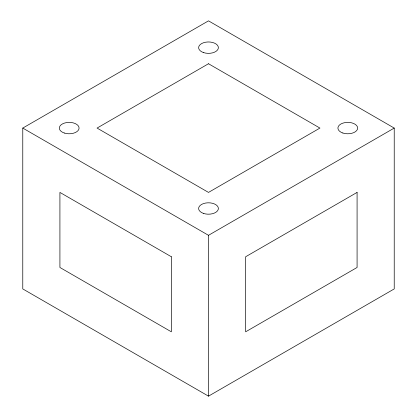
<?xml version="1.0" encoding="UTF-8"?>
<svg xmlns="http://www.w3.org/2000/svg" width="417" height="417" viewBox="0 0 417 417"><rect width="100%" height="100%" fill="white"/><g stroke="black" fill="none" stroke-linecap="round" stroke-linejoin="round"><path stroke-width="0.63" d="M22.773 128.076L208.5 20.85L394.227 128.076L394.227 288.924L208.5 396.15L22.773 288.924L22.773 128.076L208.5 235.308L394.227 128.076M208.5 235.308L208.5 396.15M208.5 63.744L97.062 128.076L208.5 192.414L319.938 128.076L208.5 63.744M357.082 192.414L245.644 256.752L245.644 331.812L357.082 267.474L357.082 192.414M171.356 256.752L59.918 192.414L59.918 267.474L171.356 331.812L171.356 256.752M64.27 133.018A9.878 5.702 0 0 0 79.079 128.076A9.878 5.702 0 0 0 64.27 123.14A9.878 5.702 0 0 0 64.27 133.018M203.564 52.594A9.878 5.702 0 0 0 218.378 47.658A9.878 5.702 0 0 0 203.564 42.722A9.878 5.702 0 0 0 203.564 52.594M203.564 213.436A9.878 5.702 0 0 0 218.378 208.5A9.878 5.702 0 0 0 203.564 203.559A9.878 5.702 0 0 0 203.564 213.436M342.857 133.018A9.878 5.702 0 0 0 357.671 128.076A9.878 5.702 0 0 0 342.857 123.14A9.878 5.702 0 0 0 342.857 133.018"/></g></svg>
